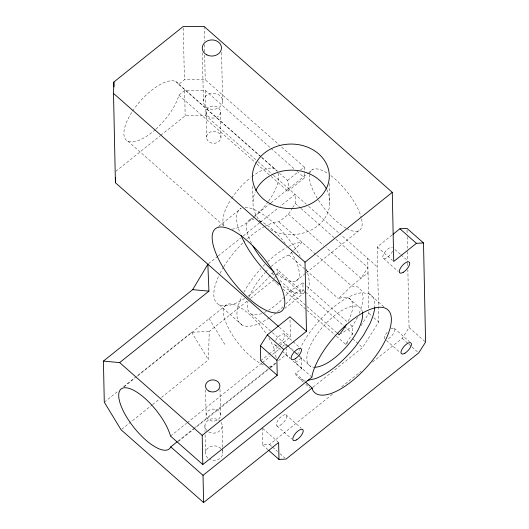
<?xml version="1.0" encoding="UTF-8"?>
<svg xmlns="http://www.w3.org/2000/svg" width="529" height="529" viewBox="0 0 529 529"><rect width="100%" height="100%" fill="white"/><g stroke="black" fill="none" stroke-linecap="round" stroke-linejoin="round"><path stroke-width="0.4" stroke-dasharray="2.65 1.98" d="M161.537 397.391L208.439 359.846L209.259 331.425L247.281 300.988M271.113 176.468L287.829 191.2L288.662 185.038L287.597 180.402L279.55 173.307M311.945 377.164L295.44 362.61L295.81 359.918M193.892 428.384L275.47 363.079L275.735 361.545M278.552 360.619L285.938 354.701L286.725 350.092L286.473 348.545M222.603 101.416L222.206 103.505A9.608 8.087 -1.7 0 1 215.224 109.119L212.731 109.358A9.608 8.067 -1.2 0 1 203.791 99.042L204.816 97.105A9.608 8.087 -1.7 0 1 210.767 93.428L215.739 93.501L218.027 94.341A9.608 8.087 -1.7 0 1 222.603 101.396L221.552 51.432M359.224 313.347L362.061 305.663L363.211 297.186L361.717 290.844L357.763 286.976L351.534 285.918L316.269 254.793M357.578 317.096L352.42 326.466L341.271 333.488M274.306 278.386L275.979 275.761M276.396 275.106L278.069 272.475L277.156 269.42L274.538 271.397M278.069 272.475L301.18 292.848L303.038 289.925L302.886 282.823L289.654 291.162A38.438 15.42 -48.6 0 1 285.091 296.425M336.451 336.246L345.682 344.386L352.552 333.581L352.42 326.466L349.319 323.741M360.97 325.719L368.839 313.327L368.806 311.707M312.996 387.215L362.57 347.533L378.771 322.055L377.217 246.931L392.339 234.823M372.581 362.061L402.199 338.355L409.069 327.55L407.859 269.717M264.52 226.538A52.847 21.2 -48.6 0 1 278.928 221.863L288.45 214.265L292.312 208.188M292.742 207.513L295.321 203.467L295.109 194.394L280.35 206.204M271.238 266.484A38.438 15.42 -48.6 0 1 288.894 255.011L302.039 242.236A52.847 21.2 -48.6 0 0 286.89 247.308M348.214 321.09A38.438 15.42 -48.6 0 0 338.428 298.654L351.534 285.918L368.025 272.759L367.741 258.456L341.271 235.114M287.597 180.402L297.847 172.163M300.412 170.107L304.254 167.019L280.734 146.282M132.607 111.064A38.438 15.42 -48.6 0 1 178.657 84.356L184.403 79.753L205.212 79.7L280.112 145.733M155.876 129.122A38.438 15.42 -48.6 0 0 178.881 95.16L184.634 90.558L205.444 90.558L270.438 147.856M115.791 171.336L160.108 135.847M160.75 135.338L185.157 115.791L205.973 115.791L257.345 161.094M218.656 226.339L241.158 208.327A52.847 19.355 51.3 0 0 240.153 233.282M249.82 219.806L253.662 216.725M254.304 216.216L270.332 203.387M270.974 202.871L308.156 173.109M308.797 172.593L312.639 169.518M287.829 191.2L304.486 177.87L304.387 173.221M208.492 263.726L217.479 256.539M218.12 256.023L240.576 238.05M243.142 235.994L259.818 222.643M260.46 222.127L277.785 208.261M104.286 402.192L118.417 390.878M123.555 386.765L191.657 332.252L209.259 331.425M123.978 386.864L134.895 378.123M137.467 376.066L226.756 304.592M250.501 298.409L273.057 280.357L276.131 283.068M296.002 281.005L305.617 273.308M306.258 272.792L358.827 230.717M121.703 429.277L151.902 405.102M152.544 404.592L158.971 399.448M284.728 308.433L304.658 292.477A52.847 19.355 51.3 0 1 282.889 286.414M260.724 360.745L268.461 354.549M269.102 354.033L290.388 336.999L289.965 316.778M170.536 436.094L186.598 423.24M187.24 422.724L261.756 363.073M262.397 362.563L270.101 356.394M272.673 354.331L280.172 348.333M282.631 346.363L285.713 343.896L286.923 344.961M177.83 441.239L193.244 428.9M178.511 441.378L269.724 368.363M270.365 367.847L272.938 365.79M295.44 362.61L301.47 357.789L294.197 351.375M303.348 382.169L296.134 375.445L295.665 373.414L301.695 368.587L301.47 357.789M345.682 344.386L348.856 341.846M262.126 427.928L262.483 444.889L269.572 444.519L332.668 394.012M341.681 386.798L360.996 371.338M248.127 296.114A52.847 21.2 -48.6 0 0 271.919 273.374L273.883 271.893M285.832 304.03A52.847 21.2 -48.6 0 0 295.03 293.747L300.274 289.786L277.156 269.42M383.856 306.754L369.182 293.82L362.676 292.709A55.254 22.165 -48.6 0 0 300.657 347.401M300.293 379.472L305.18 380.305M367.741 258.456L377.64 267.152M368.839 313.327L371.325 315.509M373.805 317.691L378.771 322.055M394.925 249.47L400.433 254.323M401.042 254.859L407.766 260.79M271.06 148.404L294.58 169.141M297.053 171.323L304.486 177.87M377.217 246.931L392.505 260.407M383.499 258.489L398.172 271.423M175.76 81.552L261.181 156.862M261.802 157.404L274.802 168.863M178.657 84.356L260.982 156.934M261.604 157.477L277.699 171.667M257.967 161.643L272.825 174.742M273.44 175.291L306.185 204.168M308.652 206.336L340.656 234.565M178.881 95.16L256.254 163.375M256.876 163.917L270.491 175.926M295.321 203.467L300.241 207.811M300.856 208.353L335.313 238.758M335.928 239.3L367.919 267.535L361.036 278.34L325.97 247.387M288.45 214.265L323.51 245.218M409.069 327.55L425.581 342.104M278.928 221.863L315.648 254.251M394.178 328.198L409.459 341.674M402.199 338.355L408.315 343.744M408.924 344.286L411.37 346.442M411.985 346.978L418.095 352.367M348.809 298.111L358.702 306.853M386.415 340.451L399.864 352.307M288.894 255.011L305.61 269.737M306.231 270.286L338.428 298.654M302.886 282.823L304.122 283.914M306.602 286.096L348.704 323.193M303.038 289.925L304.889 291.558M305.511 292.107L343.89 325.937M344.505 326.486L352.552 333.581L352.618 336.563M352.664 338.798L362.57 347.533M127.833 141.137L224.402 226.267M271.919 273.374L274.353 275.523M279.828 280.344L295.03 293.747M289.654 291.162L306.37 305.894M306.992 306.436L336.709 332.622M276.746 283.61L279.828 286.328M282.903 289.039L306.291 309.657M306.906 310.199L335.836 335.703M279.299 327.226L290.388 336.999M275.583 340.471A7.208 2.89 -48.6 0 1 284.589 334.13L292.537 341.139M293.152 341.681L299.262 347.07M287.531 345.497L293.588 350.839M251.354 314.054L271.78 332.06M272.402 332.609L288.49 346.793M289.112 347.341L294.686 352.254M295.301 352.797L299.017 356.07M299.632 356.619L310.774 366.438M274.994 344.888L281.719 350.813M282.334 351.355L290.282 358.358M285.938 354.701L290.183 358.437M293.211 361.109L301.695 368.587M219.257 304.849L242.368 325.223M295.665 373.414L304.836 381.502M305.795 384.325L310.073 388.094M285.984 414.809L301.266 428.278M276.998 425.977L291.671 438.911M262.741 428.47L278.023 441.946M269.572 444.519L272.018 446.674M272.633 447.217L277.52 451.528M279.967 453.684L284.86 457.995M262.483 444.889L267.985 449.743M208.988 318.379L225.771 345.973M191.657 332.252L208.439 359.846M300.274 289.786L301.18 292.848M278.049 173.214L278.763 176.309L277.923 182.472A38.438 15.42 -48.6 0 1 268.659 200.947M285.713 343.896L286.348 347.771M276.131 357.697L275.245 352.274A38.438 14.078 51.3 0 0 268.62 337.568M407.026 230.055L407.099 233.362M407.165 236.668L407.409 248.233M407.482 251.539L407.707 262.278M407.72 263.105L407.773 265.584M329.435 183.517L329.838 203.083M304.254 167.019L304.367 172.441M252.677 186.274L253.001 201.767M220.454 112.227A7.208 6.05 -1.2 0 1 209.471 117.279A7.208 6.05 -1.2 0 1 209.821 106.798A7.208 6.05 -1.2 0 1 220.454 112.227L220.977 137.441A7.208 6.05 -1.2 0 1 210 142.499A7.208 6.05 -1.2 0 1 210.35 132.019A7.208 6.05 -1.2 0 1 220.977 137.441M222.187 426.05L222.636 447.488M222.656 448.314L222.755 453.26M219.978 389.298L220.52 415.225A7.208 6.05 -1.2 0 1 209.544 420.277A7.208 6.05 -1.2 0 1 209.887 409.796A7.208 6.05 -1.2 0 1 220.52 415.225M206.046 111.976L206.575 137.196M204.101 26.45L204.406 41.196M204.478 44.476L204.63 51.849M204.703 55.122L205.212 79.7M205.444 90.558L205.973 115.791M202.382 52.741L203.394 101.125M205.589 389.86L206.112 414.974M204.902 425.752L205.021 431.525M205.087 434.825L205.47 452.969M183.325 28.09L184.403 79.753M184.634 90.558L185.157 115.791M368.025 272.759L368.746 308.46M291.274 252.108A38.438 14.078 51.3 0 1 297.913 279.378A38.438 14.078 51.3 0 1 275.854 273.394M251.52 243.3A38.438 14.078 51.3 0 1 253.927 219.185M259.329 220.686A38.438 14.078 51.3 0 1 285.276 243.36M361.552 218.874A38.438 14.078 51.3 0 1 346.594 228.508M345.887 228.111A38.438 14.078 51.3 0 1 317.784 199.089M317.367 198.415A38.438 14.078 51.3 0 1 309.386 175.106M309.491 174.306A38.438 14.078 51.3 0 1 327.742 173.446M330.916 175.668A38.438 14.078 51.3 0 1 361.128 217.201M284.562 296.987A38.438 15.42 -48.6 0 1 268.507 310.206M266.411 311.396A38.438 15.42 -48.6 0 1 264.355 312.421M261.729 313.512A38.438 15.42 -48.6 0 1 248.022 301.279M249.351 296.921A38.438 15.42 -48.6 0 1 265.009 272.666M265.538 272.091A38.438 15.42 -48.6 0 1 268.838 268.725M315.304 367.212A38.438 15.42 -48.6 0 1 321.996 327.815A38.438 15.42 -48.6 0 1 362.365 311.766M155.268 129.665A38.438 15.42 -48.6 0 1 126.808 140.529A38.438 15.42 -48.6 0 1 131.747 112.393M268.183 201.615A38.438 15.42 -48.6 0 1 254.918 216.434M254.31 216.976A38.438 15.42 -48.6 0 1 232.066 229.169M223.985 225.652A38.438 15.42 -48.6 0 1 230.789 199.704M231.649 198.375A38.438 15.42 -48.6 0 1 250.402 177.784M251.725 176.752A38.438 15.42 -48.6 0 1 277.262 170.953M326.81 189.613A38.438 32.269 -1.2 0 1 315.185 227.642A38.438 32.269 -1.2 0 1 268.52 228.482M261.121 222.464A38.438 32.269 -1.2 0 1 255.15 191.981M275.47 363.079A38.438 14.078 51.3 0 1 268.831 366.412M263.429 364.911A38.438 14.078 51.3 0 1 228.918 328.978A38.438 14.078 51.3 0 1 231.404 304.03A38.438 14.078 51.3 0 1 266.49 334.176M221.148 422.4A8.649 7.261 -1.2 0 1 218.616 431.757A8.649 7.261 -1.2 0 1 207.262 430.93M206.766 430.461A8.649 7.261 -1.2 0 1 207.877 420.449A8.649 7.261 -1.2 0 1 219.826 420.872M207.831 458.14A8.649 7.261 -1.2 0 1 211.144 446.311A8.649 7.261 -1.2 0 1 222.749 453.479A8.649 7.261 -1.2 0 1 210.238 459.628M245 207.421A52.847 19.355 51.3 0 1 300.207 256.241M306.231 268.997A52.847 19.355 51.3 0 1 306.932 290.692M244.801 298.356A52.847 21.2 -48.6 0 1 219.674 274.042M220.038 273.328A52.847 21.2 -48.6 0 1 223.278 267.509M223.721 266.781A52.847 21.2 -48.6 0 1 245.132 240.788M247.479 238.658A52.847 21.2 -48.6 0 1 263.779 226.934M282.969 306.813A52.847 21.2 -48.6 0 1 277.09 312.004M275.913 312.963A52.847 21.2 -48.6 0 1 269.896 317.42M269.235 317.863A52.847 21.2 -48.6 0 1 241.766 296.524M243.895 292.259A52.847 21.2 -48.6 0 1 260.89 268.593M263.111 266.213A52.847 21.2 -48.6 0 1 264.798 264.493M267.661 261.703A52.847 21.2 -48.6 0 1 286.149 247.724M392.564 251.229A7.208 2.89 -48.6 0 1 384.689 258.595A7.208 2.89 -48.6 0 1 384.563 252.597A7.208 2.89 -48.6 0 1 392.485 247.314M390.957 328.919A7.208 2.89 -48.6 0 1 394.555 331.412A7.208 2.89 -48.6 0 1 387.135 339.268M384.649 338.844A7.208 2.89 -48.6 0 1 388.253 331.088M369.182 293.82A55.254 22.165 -48.6 0 1 374.816 306.734M297.417 354.847A55.254 22.165 -48.6 0 1 299.665 349.471M284.589 334.13A7.208 2.89 -48.6 0 1 279.213 343.923M276.687 345.159A7.208 2.89 -48.6 0 1 274.591 343.169M280.211 425.256A7.208 2.89 -48.6 0 0 286.526 415.331A7.208 2.89 -48.6 0 0 277.732 420.588A7.208 2.89 -48.6 0 0 280.211 425.256"/><path stroke-width="0.79" d="M278.684 326.684L115.415 182.75L113.51 93.415L113.887 82.002L183.285 26.45L204.101 26.45L392.28 192.344L393.728 261.485L416.409 243.327L423.504 242.956L425.581 342.104L418.71 352.909L286.083 459.073L278.988 459.443L268.6 450.278M115.415 182.75L115.58 177.856M103.419 361.102L192.688 289.641L207.851 264.242L208.922 291.148L119.653 362.603L103.419 361.102L104.286 402.192L121.062 429.793L203.599 502.55L278.638 442.482L278.988 459.443M277.229 375.299L260.724 360.745L260.407 345.741L267.277 334.936L289.965 316.778L306.47 331.333L283.782 349.49L276.912 360.295L277.229 375.299L202.19 435.367L202.799 464.535L311.945 377.164L312.315 374.466A55.254 22.165 -48.6 0 1 373.752 308.189A55.254 22.165 -48.6 0 1 374.783 357.346A55.254 22.165 -48.6 0 1 312.639 389.999L312.176 387.969L305.451 382.037M306.47 331.333L305.021 262.186L392.28 192.344M392.974 234.321L399.904 228.773L406.993 228.402L423.504 242.956M202.799 464.535L170.536 436.094A38.438 14.078 51.3 0 0 129.631 388.55A38.438 14.078 51.3 0 0 130.352 422.75A38.438 14.078 51.3 0 0 170.761 446.899L177.189 441.755M203.599 502.55L203.03 475.34L312.176 387.969M307.574 380.411L315.218 378.698A55.254 22.165 -48.6 0 0 355.349 346.568L363.562 335.148L369.811 323.827A55.254 22.165 -48.6 0 0 374.757 307.508M192.688 289.641L208.922 291.148M399.904 228.773L416.409 243.327M113.51 93.415L305.021 262.186M337.33 333.171L339.182 334.804A38.438 15.42 -48.6 0 0 346.231 324.694M267.277 334.936L283.782 349.49M260.407 345.741L276.912 360.295M119.653 362.603L202.19 435.367M170.761 446.899L203.03 475.34M113.887 82.002L113.993 86.921M362.517 312.566A38.438 15.42 -48.6 0 1 346.931 346.125A38.438 15.42 -48.6 0 1 315.304 367.212M273.348 271.278A38.438 14.078 51.3 0 1 252.961 245.992M255.798 190.539A38.438 32.269 -1.2 0 1 290.652 170.159A38.438 32.269 -1.2 0 1 326.439 188.913M280.436 284.695A52.847 19.355 51.3 0 1 241.092 235.524M270.742 203.949A38.438 32.269 -1.2 0 0 329.296 176.997A38.438 32.269 -1.2 0 0 272.594 148.06A38.438 32.269 -1.2 0 0 270.742 203.949M208.929 391.11A7.208 6.05 -1.2 0 0 219.912 386.051A7.208 6.05 -1.2 0 0 209.279 380.629A7.208 6.05 -1.2 0 0 208.929 391.11M217.326 256.585A52.847 19.355 51.3 0 0 280.231 312.037A52.847 19.355 51.3 0 0 247.876 241.264A52.847 19.355 51.3 0 0 217.326 256.585M206.846 54.89A9.608 8.067 -1.2 0 0 221.486 48.152A9.608 8.067 -1.2 0 0 207.308 40.918A9.608 8.067 -1.2 0 0 206.846 54.89M403.224 272.316A7.208 2.89 -48.6 0 0 409.532 262.391A7.208 2.89 -48.6 0 0 400.737 267.648A7.208 2.89 -48.6 0 0 403.224 272.316M404.916 353.2A7.208 2.89 -48.6 0 0 411.225 343.275A7.208 2.89 -48.6 0 0 402.43 348.532A7.208 2.89 -48.6 0 0 404.916 353.2M295.718 358.477A7.208 2.89 -48.6 0 0 301.1 348.684A7.208 2.89 -48.6 0 0 292.087 355.025A7.208 2.89 -48.6 0 0 295.718 358.477M296.723 439.811A7.208 2.89 -48.6 0 0 303.031 429.885A7.208 2.89 -48.6 0 0 294.236 435.142A7.208 2.89 -48.6 0 0 296.723 439.811"/></g></svg>
